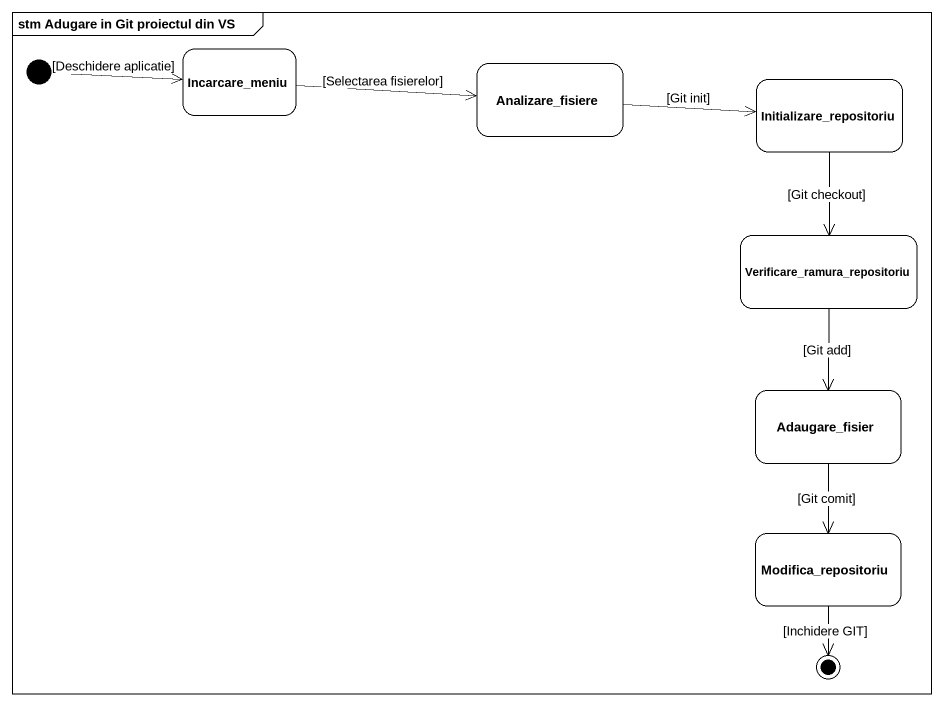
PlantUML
@startuml
mainframe stm Adugare in Git proiectul din VS
hide empty description
state Incarcare_meniu
state Analizare_fisiere
state Initializare_repositoriu
state "Verificare_ramura_repositoriu" as Verificare_ramura
state Adaugare_fisier
state Modifica_repositoriu
[*] -right-> Incarcare_meniu : [Deschidere aplicatie]
Incarcare_meniu -right-> Analizare_fisiere : [Selectarea fisierelor]
Analizare_fisiere -right-> Initializare_repositoriu : [Git init]
Initializare_repositoriu --> Verificare_ramura : [Git checkout]
Verificare_ramura --> Adaugare_fisier : [Git add]
Adaugare_fisier --> Modifica_repositoriu : [Git comit]
Modifica_repositoriu --> [*] : [Inchidere GIT]
@enduml
